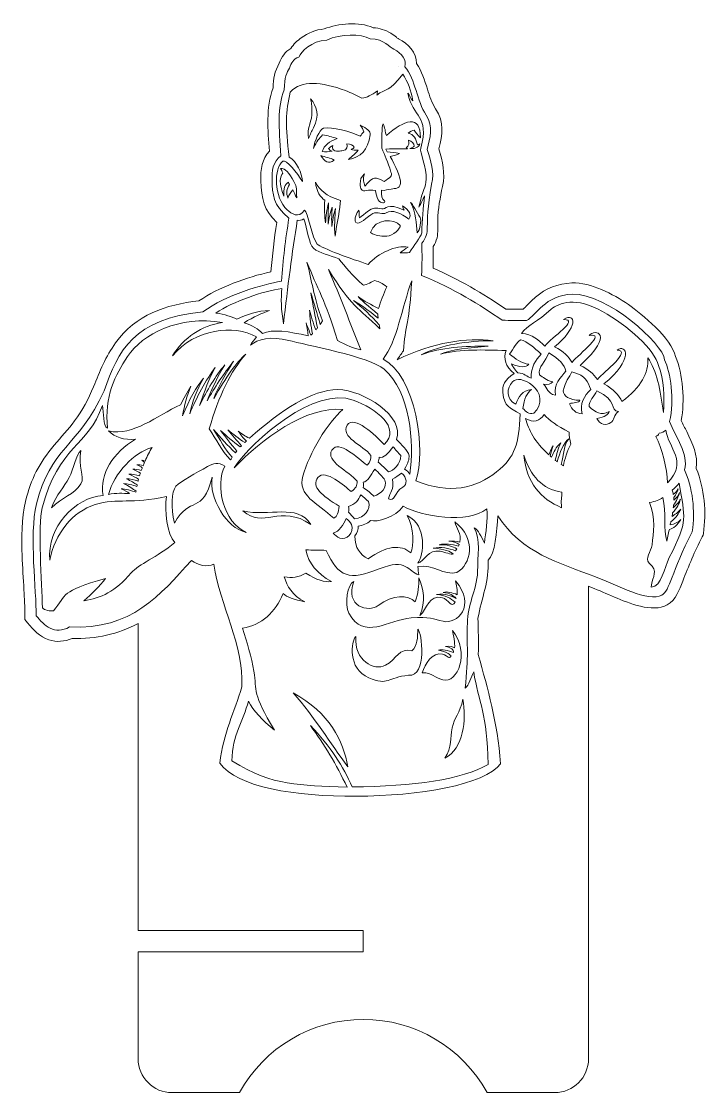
# Model space of a CAD drawing. Header units: millimetres. Extents: x -1650 to -402, y -637 to 45.
# Drawn here: x -846.2 to -724.5, y -151.1 to 39.2 of the extents above; entities that cross this region are included whole.
import ezdxf

# ---------------------------------------------------------------- set-up
doc = ezdxf.new("R2010")
doc.units = ezdxf.units.MM
doc.linetypes.add('K5LT32771', pattern=[0])
doc.linetypes.add('K5LT32772', pattern=[0])
doc.layers.add('layer 1', color=7, linetype='Continuous')

msp = doc.modelspace()

# ---------------------------------------------------------------- linework, layer by layer
at = {"layer": 'layer 1', "color": 3, "linetype": 'K5LT32772', "lineweight": 18, "true_color": 0x00ff00}
msp.add_line((-779.29, 31.15), (-779.29, 31.17), dxfattribs=at)
at = {"layer": 'layer 1', "color": 1, "linetype": 'K5LT32771', "lineweight": 18, "true_color": 0xff0000}
for points, knots in [([(-825.47, -67.74), (-829.06, -69.7), (-832.9, -70.51), (-837.21, -70.39), (-838.52, -70.98), (-839.93, -71.12), (-841.34, -70.63), (-842.91, -70.08), (-844.09, -68.89), (-845.12, -67.63), (-845.12, -67.63), (-845.59, -67.06), (-845.59, -67.06), (-845.58, -66.32), (-845.58, -66.32), (-845.55, -64.83), (-845.66, -63.27), (-845.75, -61.78), (-845.87, -59.75), (-846, -57.73), (-846.07, -55.7), (-846.17, -52.63), (-846.19, -49.03), (-845.47, -46.05), (-844.51, -42.05), (-843.01, -39.2), (-840.38, -36.08), (-839.16, -34.63), (-837.88, -33.26), (-836.75, -31.74), (-835.34, -29.85), (-834.26, -27.86), (-833.38, -25.68), (-832.3, -22.99), (-831.2, -20.26), (-829.49, -17.89), (-825.89, -12.88), (-820.57, -11.07), (-814.68, -10.42), (-811.1, -7.99), (-806.2, -6.2), (-801.87, -5.25), (-801.63, -2.32), (-801.3, 0.61), (-800.83, 3.52), (-803.09, 5.66), (-803.59, 7.73), (-803.68, 10.98), (-803.73, 12.92), (-803.43, 14.81), (-802.16, 16.2), (-802.45, 19.93), (-802.78, 23.9), (-801.51, 27.45), (-801.45, 29.11), (-801.23, 30.36), (-800.39, 31.81), (-799.97, 32.96), (-799.37, 33.84), (-798.35, 34.44), (-797.87, 35.18), (-797.17, 35.85), (-796.51, 36.33), (-795.31, 37.21), (-793.91, 37.77), (-792.43, 37.9), (-789.93, 38.92), (-786.22, 39.24), (-783.73, 38.13), (-782.61, 38.05), (-781.56, 37.75), (-780.58, 37.15), (-780.23, 36.93), (-779.91, 36.69), (-779.59, 36.43), (-779.48, 36.34), (-779.33, 36.21), (-779.21, 36.13), (-777.47, 35.38), (-776.04, 33.67), (-776.01, 31.76), (-775.09, 30.37), (-774.58, 28.78), (-774.07, 27.19), (-773.71, 26.05), (-773.3, 24.72), (-772.63, 23.71), (-771, 21.26), (-771.47, 19.14), (-772.05, 16.59), (-771.38, 14.39), (-770.88, 12.25), (-771.4, 9.92), (-771.83, 7.95), (-772.2, 5.89), (-772.25, 3.87), (-772.28, 2.88), (-772.16, 1.76), (-772.38, 0.8), (-772.52, 0.21), (-772.76, -0.3), (-773.07, -0.78), (-773.02, -2.05), (-773.03, -3.32), (-773.07, -4.59), (-768.49, -6.61), (-764.29, -9.01), (-760.18, -11.87), (-759.15, -11.88), (-758.12, -11.9), (-757.09, -11.91), (-756.9, -11.74), (-756.71, -11.54), (-756.59, -11.42), (-756.03, -10.85), (-755.5, -10.29), (-754.89, -9.78), (-753.01, -8.16), (-750.92, -7.33), (-748.43, -7.24), (-744.99, -7.11), (-741.14, -9.18), (-738.39, -11.09), (-736, -12.75), (-730.69, -17.07), (-730.03, -20.3), (-728.69, -23.44), (-728.34, -28.22), (-728.99, -31.67), (-728.7, -32.35), (-728.35, -33.01), (-728.02, -33.66), (-726.98, -35.73), (-725.98, -37.89), (-726.34, -40.21), (-724.89, -43.7), (-724.5, -48.07), (-725.07, -51.74), (-725.07, -51.74), (-725.12, -52.06), (-725.12, -52.06), (-725.27, -52.35), (-725.27, -52.35), (-726.6, -54.95), (-727.69, -57.51), (-728.74, -60.22), (-729.33, -61.73), (-729.97, -63.62), (-731.48, -64.44), (-734.14, -65.9), (-738.32, -64.13), (-740.88, -63.05), (-742.24, -62.48), (-743.59, -61.86), (-744.96, -61.33), (-745.13, -61.26), (-745.3, -61.2), (-745.47, -61.13)], [0.5032124, 0.5032124, 0.5032124, 0.5032124, 0.5138889, 0.5138889, 0.5138889, 0.5277778, 0.5277778, 0.5277778, 0.5416667, 0.5416667, 0.5416667, 0.5555556, 0.5555556, 0.5694444, 0.5694444, 0.5694444, 0.5833333, 0.5833333, 0.5833333, 0.5972222, 0.5972222, 0.5972222, 0.6111111, 0.6111111, 0.6111111, 0.625, 0.625, 0.625, 0.6388889, 0.6388889, 0.6388889, 0.6527778, 0.6527778, 0.6527778, 0.6666667, 0.6666667, 0.6666667, 0.6805556, 0.6805556, 0.6805556, 0.6944444, 0.6944444, 0.6944444, 0.7083333, 0.7083333, 0.7083333, 0.7222222, 0.7222222, 0.7222222, 0.7361111, 0.7361111, 0.7361111, 0.75, 0.75, 0.75, 0.7638889, 0.7638889, 0.7638889, 0.7777778, 0.7777778, 0.7777778, 0.7916667, 0.7916667, 0.7916667, 0.8055556, 0.8055556, 0.8055556, 0.8194444, 0.8194444, 0.8194444, 0.8333333, 0.8333333, 0.8333333, 0.8472222, 0.8472222, 0.8472222, 0.8611111, 0.8611111, 0.8611111, 0.875, 0.875, 0.875, 0.8888889, 0.8888889, 0.8888889, 0.9027778, 0.9027778, 0.9027778, 0.9166667, 0.9166667, 0.9166667, 0.9305556, 0.9305556, 0.9305556, 0.9444444, 0.9444444, 0.9444444, 0.9583333, 0.9583333, 0.9583333, 0.9722222, 0.9722222, 0.9722222, 1, 1, 1, 1.0138889, 1.0138889, 1.0138889, 1.0277778, 1.0277778, 1.0277778, 1.0416667, 1.0416667, 1.0416667, 1.0555556, 1.0555556, 1.0555556, 1.0694444, 1.0694444, 1.0694444, 1.0833333, 1.0833333, 1.0833333, 1.0972222, 1.0972222, 1.0972222, 1.1111111, 1.1111111, 1.1111111, 1.125, 1.125, 1.125, 1.1388889, 1.1388889, 1.1388889, 1.1527778, 1.1527778, 1.1527778, 1.1666667, 1.1666667, 1.1805556, 1.1805556, 1.1805556, 1.1944444, 1.1944444, 1.1944444, 1.2083333, 1.2083333, 1.2083333, 1.2222222, 1.2222222, 1.2222222, 1.2361111, 1.2361111, 1.2361111, 1.2365238, 1.2365238, 1.2365238, 1.2365238]), ([(-745.47, -61.13), (-745.47, -103.02), (-745.47, -145.11), (-745.47, -145.11), (-745.47, -148.43), (-748.16, -151.11), (-751.47, -151.11), (-751.47, -151.11), (-763.47, -151.11), (-763.47, -151.11), (-767.89, -143.09), (-776.32, -138.11), (-785.47, -138.11), (-794.62, -138.11), (-803.05, -143.09), (-807.47, -151.11), (-807.47, -151.11), (-819.47, -151.11), (-819.47, -151.11), (-821.06, -151.11), (-822.59, -150.48), (-823.71, -149.35), (-824.84, -148.23), (-825.47, -146.7), (-825.47, -145.11), (-825.47, -145.11), (-825.47, -126.11), (-825.47, -126.11), (-785.47, -126.11), (-785.47, -126.11), (-785.47, -122.31), (-785.47, -122.31), (-825.47, -122.31), (-825.47, -122.31), (-825.47, -97.08), (-825.47, -67.74)], [0.8156672, 0.8156672, 0.8156672, 0.8156672, 0.8421053, 0.8421053, 0.8421053, 0.8947368, 0.8947368, 0.8947368, 1, 1, 1, 1.0526316, 1.0526316, 1.0526316, 1.1052632, 1.1052632, 1.1052632, 1.1578947, 1.1578947, 1.1578947, 1.2105263, 1.2105263, 1.2105263, 1.2631579, 1.2631579, 1.2631579, 1.3157895, 1.3157895, 1.3684211, 1.3684211, 1.4210526, 1.4210526, 1.4736842, 1.4736842, 1.4957159, 1.4957159, 1.4957159, 1.4957159])]:
    msp.add_open_spline(points, degree=3, knots=knots, dxfattribs=at)
at = {"layer": 'layer 1', "color": 3, "linetype": 'K5LT32772', "lineweight": 18, "true_color": 0x00ff00}
for points, knots in [([(-778.07, 31.19), (-776.16, 28.86), (-775.99, 25.14), (-774.3, 22.6), (-772.94, 20.56), (-773.67, 18.54), (-774.12, 16.51), (-773.5, 14.53), (-772.77, 12.47), (-773.35, 10.35), (-774.82, 1.82), (-773.32, 2.06), (-775.1, -0.18), (-775, -2.04), (-775.03, -3.96), (-775.12, -5.89), (-769.29, -8.32), (-764.82, -11.04), (-760.82, -13.87), (-759.37, -13.88), (-757.92, -13.9), (-756.46, -13.91), (-754.76, -12.99), (-753.22, -9.42), (-748.35, -9.24), (-742.2, -9.01), (-732.18, -18.07), (-731.96, -20.87), (-730.93, -23.11), (-730.15, -28), (-731.08, -31.85), (-730.02, -34.66), (-727.62, -37.59), (-728.43, -40.43), (-726.99, -43.51), (-726.48, -47.77), (-727.05, -51.44), (-730.78, -58.71), (-731.01, -61.91), (-732.44, -62.69), (-734.81, -63.99), (-740.42, -60.95), (-744.24, -59.46), (-750.73, -56.93), (-757.32, -55.27), (-761.58, -48.63), (-761.77, -51.31), (-762.01, -55.41), (-763.32, -56.52), (-763.03, -60.04), (-764.51, -63.36), (-765.1, -66.78), (-765.09, -68.94), (-764.93, -71), (-765.06, -73.26), (-763.34, -79.58), (-761.67, -85.08), (-761.08, -92.68), (-763.93, -96.45), (-775.56, -98.39), (-786.76, -98.45), (-797.54, -98.52), (-807.9, -96.87), (-810.94, -92.55), (-810.33, -87.15), (-808.34, -83.5), (-807.05, -78.98), (-806.74, -71.43), (-810.93, -64.67), (-811.99, -57.22), (-813.41, -57.78), (-814.73, -57.41), (-816.01, -56.54), (-821.61, -62.78), (-826.61, -68.88), (-837.65, -68.37), (-840.31, -69.86), (-842.14, -68.11), (-843.58, -66.36), (-843.5, -62.05), (-844.85, -52.02), (-843.53, -46.51), (-841.15, -36.65), (-836.05, -36.35), (-831.52, -26.42), (-829, -19.24), (-826.28, -13.57), (-813.96, -12.36), (-809.74, -9.32), (-803.57, -7.56), (-799.99, -6.92), (-799.72, -3.18), (-799.32, 0.55), (-798.67, 4.29), (-801.53, 6.59), (-801.61, 8.6), (-801.68, 11.04), (-801.72, 12.57), (-801.57, 14.36), (-800.09, 15.35), (-800.46, 20.54), (-800.76, 23.86), (-799.52, 27.06), (-799.46, 29.4), (-799.06, 30.15), (-798.57, 30.96), (-798.27, 31.83), (-797.92, 32.53), (-796.9, 32.92), (-796.56, 33.81), (-794.69, 35.81), (-791.95, 35.93), (-789.48, 37.06), (-785.95, 37.11), (-784.24, 36.15), (-781.65, 36.11), (-780.89, 34.61), (-780.03, 34.3), (-778.59, 33.61), (-777.77, 32.32), (-778.07, 31.19)], [0, 0, 0, 0, 0.02439, 0.02439, 0.02439, 0.04878, 0.04878, 0.04878, 0.073171, 0.073171, 0.073171, 0.097561, 0.097561, 0.097561, 0.121951, 0.121951, 0.121951, 0.146341, 0.146341, 0.146341, 0.170732, 0.170732, 0.170732, 0.195122, 0.195122, 0.195122, 0.219512, 0.219512, 0.219512, 0.243902, 0.243902, 0.243902, 0.268293, 0.268293, 0.268293, 0.292683, 0.292683, 0.292683, 0.317073, 0.317073, 0.317073, 0.341463, 0.341463, 0.341463, 0.365854, 0.365854, 0.365854, 0.390244, 0.390244, 0.390244, 0.414634, 0.414634, 0.414634, 0.439024, 0.439024, 0.439024, 0.463415, 0.463415, 0.463415, 0.487805, 0.487805, 0.487805, 0.512195, 0.512195, 0.512195, 0.536585, 0.536585, 0.536585, 0.560976, 0.560976, 0.560976, 0.585366, 0.585366, 0.585366, 0.609756, 0.609756, 0.609756, 0.634146, 0.634146, 0.634146, 0.658537, 0.658537, 0.658537, 0.682927, 0.682927, 0.682927, 0.707317, 0.707317, 0.707317, 0.731707, 0.731707, 0.731707, 0.756098, 0.756098, 0.756098, 0.780488, 0.780488, 0.780488, 0.804878, 0.804878, 0.804878, 0.829268, 0.829268, 0.829268, 0.853659, 0.853659, 0.853659, 0.878049, 0.878049, 0.878049, 0.902439, 0.902439, 0.902439, 0.926829, 0.926829, 0.926829, 0.95122, 0.95122, 0.95122, 1, 1, 1, 1]), ([(-788.61, 26.94), (-787.62, 26.56), (-786.66, 26.1), (-785.74, 25.58), (-785.28, 25.66), (-784.83, 25.81), (-784.41, 26.01), (-783.93, 26.3), (-783.55, 26.45), (-782.96, 26.89), (-782.97, 26.65), (-783.02, 26.4), (-783.05, 26.16), (-781.51, 27.42), (-780.86, 26.57), (-778.44, 29.9), (-777.57, 28.51), (-776.97, 26.99), (-776.69, 25.16), (-777.11, 25.64), (-777.26, 26.07), (-777.54, 26.52), (-776.69, 21.98), (-773.65, 22.73), (-775.27, 16.72), (-775.51, 16.13), (-774.21, 13.12), (-774.3, 11.22), (-774.38, 9.57), (-774.9, 9.63), (-775.59, 6.24), (-775.25, 6.9), (-774.92, 7.57), (-774.58, 8.24), (-774.83, 6.08), (-775.05, 3.91), (-775.1, 1.65), (-775.27, 0.93), (-776.54, -0.66), (-777.25, -1.82), (-777.77, -1.89), (-778.33, -1.93), (-778.94, -1.88), (-778.48, -1.47), (-778.01, -1.16), (-777.53, -0.9), (-779.52, -0.42), (-782.93, -1.96), (-784.59, -3.93), (-787.38, -3.04), (-792.92, -1.07), (-793.66, -0.33), (-794.55, 0.62), (-795.33, 5.55), (-795.94, 5.68), (-796.96, 4.14), (-798.21, 5.08), (-798.99, 5.77), (-801.35, 7.86), (-801.42, 13.25), (-799.78, 14.4), (-799.17, 14.78), (-797.14, 12.3), (-796.29, 10.78), (-796.36, 12.21), (-797.29, 14.45), (-798.62, 15.14), (-799.33, 20.71), (-799.31, 23.2), (-798.44, 26.68), (-796.5, 28.87), (-792.95, 28.52), (-788.61, 26.94)], [0, 0, 0, 0, 0.04, 0.04, 0.04, 0.08, 0.08, 0.08, 0.12, 0.12, 0.12, 0.16, 0.16, 0.16, 0.2, 0.2, 0.2, 0.24, 0.24, 0.24, 0.28, 0.28, 0.28, 0.32, 0.32, 0.32, 0.36, 0.36, 0.36, 0.4, 0.4, 0.4, 0.44, 0.44, 0.44, 0.48, 0.48, 0.48, 0.52, 0.52, 0.52, 0.56, 0.56, 0.56, 0.6, 0.6, 0.6, 0.64, 0.64, 0.64, 0.68, 0.68, 0.68, 0.72, 0.72, 0.72, 0.76, 0.76, 0.76, 0.8, 0.8, 0.8, 0.84, 0.84, 0.84, 0.88, 0.88, 0.88, 0.92, 0.92, 0.92, 1, 1, 1, 1]), ([(-795.2, 18.43), (-794.93, 19.2), (-794.6, 19.71), (-794.3, 20.34), (-793.2, 22.58), (-793.72, 24.16), (-794.83, 25.51), (-794.55, 24.25), (-794.68, 24.05), (-794.61, 23.32), (-794.49, 21.47), (-795.55, 20.54), (-795.2, 18.43)], [0, 0, 0, 0, 0.2, 0.2, 0.2, 0.4, 0.4, 0.4, 0.6, 0.6, 0.6, 1, 1, 1, 1]), ([(-781.77, 10.82), (-783.32, 11.62), (-783.68, 11.79), (-785.2, 9.99), (-785.33, 10.72), (-785.65, 11.01), (-785.24, 12.18), (-785.9, 11.68), (-786.03, 10.97), (-786.02, 10.37), (-786.01, 9.52), (-785.84, 8.94), (-784.87, 9.2), (-784.45, 9.24), (-784.07, 9.35), (-783.28, 9.2), (-783.2, 8.61), (-783.16, 8.08), (-782.82, 7.53), (-782.38, 6.83), (-781.53, 6.9), (-781.68, 7.35), (-782.2, 7.63), (-782.24, 8.31), (-782.23, 9.24), (-781.56, 9.15), (-781.08, 9.39), (-780.5, 9.46), (-779.79, 9.65), (-779.05, 9.38), (-778.89, 10.46), (-778.7, 11.45), (-779.9, 13.65), (-780.68, 15.25), (-780.01, 15.35), (-779.47, 15.53), (-779.07, 15.8), (-779.79, 15.89), (-780.53, 15.95), (-781.24, 16.06), (-781.31, 16.22), (-781.38, 16.38), (-781.46, 16.54), (-779.73, 16.69), (-778.79, 16.5), (-777.62, 16.63), (-777.69, 16.67), (-777.77, 16.71), (-777.85, 16.76), (-777.33, 17.18), (-777.33, 17.6), (-777.43, 18.14), (-776.8, 17.98), (-776.48, 17.57), (-776.43, 17.06), (-776.58, 16.86), (-776.98, 16.79), (-777.23, 16.65), (-775.93, 16.56), (-775.55, 17.05), (-775.45, 17.47), (-775.57, 17.37), (-775.7, 17.31), (-775.87, 17.31), (-776.11, 18.33), (-776.45, 19.25), (-777.5, 19.37), (-777.16, 19.68), (-776.79, 19.83), (-776.42, 19.9), (-776.06, 19.45), (-775.88, 19.06), (-775.34, 18.56), (-775.24, 22.83), (-778.27, 21.73), (-781.38, 18.96), (-781.57, 19.67), (-781.63, 20.37), (-781.95, 21.07), (-782.2, 20.29), (-782.24, 18.53), (-782.19, 16.74), (-781.65, 15.31), (-781.17, 14.47), (-780.56, 12.46), (-780.24, 11.75), (-780.72, 11.51), (-781.77, 10.82)], [0, 0, 0, 0, 0.033333, 0.033333, 0.033333, 0.066667, 0.066667, 0.066667, 0.1, 0.1, 0.1, 0.133333, 0.133333, 0.133333, 0.166667, 0.166667, 0.166667, 0.2, 0.2, 0.2, 0.233333, 0.233333, 0.233333, 0.266667, 0.266667, 0.266667, 0.3, 0.3, 0.3, 0.333333, 0.333333, 0.333333, 0.366667, 0.366667, 0.366667, 0.4, 0.4, 0.4, 0.433333, 0.433333, 0.433333, 0.466667, 0.466667, 0.466667, 0.5, 0.5, 0.5, 0.533333, 0.533333, 0.533333, 0.566667, 0.566667, 0.566667, 0.6, 0.6, 0.6, 0.633333, 0.633333, 0.633333, 0.666667, 0.666667, 0.666667, 0.7, 0.7, 0.7, 0.733333, 0.733333, 0.733333, 0.766667, 0.766667, 0.766667, 0.8, 0.8, 0.8, 0.833333, 0.833333, 0.833333, 0.866667, 0.866667, 0.866667, 0.9, 0.9, 0.9, 0.933333, 0.933333, 0.933333, 1, 1, 1, 1]), ([(-792.72, 19.09), (-791.75, 18.92), (-791.06, 18.75), (-790.14, 18.41), (-791.49, 17.95), (-792.4, 17.21), (-792.77, 16.12), (-792.25, 16.01), (-791.6, 16.08), (-791.03, 16.17), (-791.26, 16.26), (-791.56, 16.48), (-791.63, 16.67), (-791.48, 16.83), (-791.24, 17.01), (-790.9, 17.22), (-791.16, 16.03), (-790.05, 16.17), (-789.48, 16.23), (-788.93, 16.28), (-788.21, 16.31), (-788.38, 17.48), (-787.73, 17.42), (-787.33, 17.21), (-787.07, 16.91), (-787.19, 16.76), (-787.37, 16.61), (-787.63, 16.47), (-787.31, 16.4), (-786.87, 16.37), (-786.36, 16.36), (-786.81, 15.81), (-787.43, 15.27), (-788.12, 14.72), (-785.96, 15.13), (-784.64, 16.32), (-784.24, 19.09), (-784.22, 19.7), (-784.73, 20.23), (-786.02, 20.78), (-785.71, 20.4), (-785.47, 20.02), (-785.36, 19.64), (-785.59, 19.37), (-785.82, 19.11), (-786.05, 18.85), (-787.59, 19.68), (-791.12, 20.57), (-792.52, 20.3), (-793.3, 19.89), (-794.13, 18.09), (-794.32, 16.68), (-793.81, 17.96), (-793.25, 18.45), (-792.72, 19.09)], [0, 0, 0, 0, 0.052632, 0.052632, 0.052632, 0.105263, 0.105263, 0.105263, 0.157895, 0.157895, 0.157895, 0.210526, 0.210526, 0.210526, 0.263158, 0.263158, 0.263158, 0.315789, 0.315789, 0.315789, 0.368421, 0.368421, 0.368421, 0.421053, 0.421053, 0.421053, 0.473684, 0.473684, 0.473684, 0.526316, 0.526316, 0.526316, 0.578947, 0.578947, 0.578947, 0.631579, 0.631579, 0.631579, 0.684211, 0.684211, 0.684211, 0.736842, 0.736842, 0.736842, 0.789474, 0.789474, 0.789474, 0.842105, 0.842105, 0.842105, 0.894737, 0.894737, 0.894737, 1, 1, 1, 1]), ([(-790.67, 14.6), (-791.31, 15.04), (-792.24, 15.09), (-793.04, 15.41), (-792.35, 14.35), (-791.6, 13.81), (-790.67, 14.6)], [0, 0, 0, 0, 0.333333, 0.333333, 0.333333, 1, 1, 1, 1]), ([(-797.82, 10.81), (-798.61, 12.27), (-799.33, 13.24), (-800.16, 13.09), (-800, 12.98), (-799.91, 12.54), (-799.78, 12.26), (-800.25, 11.76), (-800.53, 10.47), (-799.59, 8.2), (-799.65, 9.48), (-799.42, 10.38), (-798.77, 10.66), (-798.7, 10.53), (-798.64, 10.39), (-798.57, 10.26), (-799.06, 9.49), (-799.22, 8.69), (-798.85, 7.85), (-798.63, 8.49), (-798.34, 8.97), (-797.98, 9.31), (-797.67, 8.86), (-797.61, 8.34), (-797.3, 7.89), (-797.31, 9.9), (-797.4, 10.04), (-797.82, 10.81)], [0, 0, 0, 0, 0.1, 0.1, 0.1, 0.2, 0.2, 0.2, 0.3, 0.3, 0.3, 0.4, 0.4, 0.4, 0.5, 0.5, 0.5, 0.6, 0.6, 0.6, 0.7, 0.7, 0.7, 0.8, 0.8, 0.8, 1, 1, 1, 1]), ([(-790.46, 1.1), (-790.26, 3.19), (-789.48, 6.25), (-789.55, 7.42), (-792.13, 8.3), (-793.18, 9.23), (-793.98, 10.69), (-793.81, 8.95), (-793.04, 7.98), (-792.32, 7.47), (-792.4, 6.01), (-792.38, 4.64), (-792.17, 3.43), (-792.1, 4.62), (-791.96, 5.81), (-791.64, 6.99), (-791.71, 5.8), (-791.72, 4.54), (-791.7, 3.24), (-791.54, 4.25), (-791.38, 5.25), (-790.98, 6.26), (-791.1, 5.1), (-791.13, 3.94), (-791.05, 2.79), (-790.96, 3.85), (-790.75, 4.92), (-790.41, 5.98), (-790.5, 4.6), (-790.68, 2.71), (-790.46, 1.1)], [0, 0, 0, 0, 0.090909, 0.090909, 0.090909, 0.181818, 0.181818, 0.181818, 0.272727, 0.272727, 0.272727, 0.363636, 0.363636, 0.363636, 0.454545, 0.454545, 0.454545, 0.545455, 0.545455, 0.545455, 0.636364, 0.636364, 0.636364, 0.727273, 0.727273, 0.727273, 0.818182, 0.818182, 0.818182, 1, 1, 1, 1]), ([(-778.48, 6.46), (-778.48, 6.17), (-778.33, 5.99), (-778.24, 5.71), (-781.38, 7.15), (-781.39, 5.75), (-782.19, 5.92), (-784.09, 6.59), (-785.33, 4.87), (-786.17, 4.32), (-786.27, 4.77), (-786.1, 5.36), (-786.24, 5.73), (-786.62, 5.3), (-787.24, 4.08), (-786.77, 3.5), (-786.21, 2.95), (-784.76, 4.57), (-783.76, 5.1), (-782.99, 5.56), (-782.01, 4.79), (-781.39, 5.23), (-780.42, 5.91), (-778.72, 5.11), (-777.36, 4.13), (-776.85, 4.95), (-777.31, 5.66), (-778.48, 6.46)], [0, 0, 0, 0, 0.1, 0.1, 0.1, 0.2, 0.2, 0.2, 0.3, 0.3, 0.3, 0.4, 0.4, 0.4, 0.5, 0.5, 0.5, 0.6, 0.6, 0.6, 0.7, 0.7, 0.7, 0.8, 0.8, 0.8, 1, 1, 1, 1]), ([(-777.08, 7.08), (-776.11, 5.17), (-776.07, 3.42), (-775.91, 1.66), (-775.38, 2.12), (-775.13, 3.94), (-775.37, 4.42), (-775.94, 5.3), (-776.73, 6.85), (-777.08, 7.08)], [0, 0, 0, 0, 0.25, 0.25, 0.25, 0.5, 0.5, 0.5, 1, 1, 1, 1]), ([(-797.19, 3.91), (-796.84, 3.84), (-796.46, 3.88), (-796.03, 4.15), (-795.46, 2.41), (-795.1, -0.36), (-794.31, -1.08), (-793.31, -1.98), (-791.33, -2.33), (-789.84, -2.95), (-788.71, -4.37), (-787.37, -5.86), (-785.6, -7.52), (-785.22, -7.86), (-784.21, -7.11), (-783.45, -6.77), (-782.57, -7.12), (-782.13, -7.22), (-781.29, -7.92), (-781.87, -9.2), (-782.35, -10.49), (-782.78, -11.79), (-783.98, -11.07), (-785.41, -10.54), (-786.39, -9.64), (-786.1, -10.11), (-784.48, -11.45), (-782.89, -12.77), (-782.88, -13.01), (-782.86, -13.26), (-782.84, -13.5), (-784.03, -12.45), (-785.54, -11.41), (-787.19, -10.36), (-785.61, -11.61), (-784.09, -13.05), (-782.64, -14.69), (-782.6, -14.92), (-782.57, -15.15), (-782.54, -15.38), (-786.42, -11.55), (-787.55, -11.49), (-791.67, -4.85), (-789.53, -9.68), (-787.84, -14.37), (-785.93, -19.12), (-787.15, -18.89), (-788.56, -18.26), (-790.08, -17.43), (-792.17, -10.41), (-793.68, -8.16), (-795.48, -3.52), (-794.57, -7.01), (-794.39, -9.29), (-792.73, -13.99), (-792.86, -14.19), (-792.99, -14.39), (-793.12, -14.59), (-793.68, -12.73), (-794.24, -10.87), (-794.79, -9.01), (-794.4, -11.07), (-794.01, -13.14), (-793.62, -15.2), (-793.71, -15.33), (-793.81, -15.46), (-793.91, -15.59), (-794.39, -14.35), (-794.73, -13.18), (-795.01, -12.04), (-794.95, -13.45), (-794.78, -14.87), (-794.52, -16.28), (-794.61, -16.35), (-794.7, -16.42), (-794.79, -16.49), (-795.07, -15.77), (-795.36, -15.05), (-795.64, -14.34), (-795.52, -15.13), (-795.23, -16.29), (-795.27, -16.62), (-798.58, -15.88), (-801.64, -15.38), (-803.37, -16.21), (-804.15, -15.43), (-805.13, -14.74), (-806.65, -14.3), (-804.95, -13.25), (-803.46, -12.57), (-802.11, -12.15), (-804.26, -12.13), (-806.13, -12.82), (-807.94, -13.68), (-808.81, -13.22), (-810.04, -12.85), (-811.65, -12.58), (-808.56, -10.5), (-803.27, -8.68), (-799.93, -8.21), (-800.12, -9.98), (-800.09, -12.01), (-799.64, -14.47), (-798.92, -7.98), (-798.11, -1.79), (-797.19, 3.91)], [0, 0, 0, 0, 0.027778, 0.027778, 0.027778, 0.055556, 0.055556, 0.055556, 0.083333, 0.083333, 0.083333, 0.111111, 0.111111, 0.111111, 0.138889, 0.138889, 0.138889, 0.166667, 0.166667, 0.166667, 0.194444, 0.194444, 0.194444, 0.222222, 0.222222, 0.222222, 0.25, 0.25, 0.25, 0.277778, 0.277778, 0.277778, 0.305556, 0.305556, 0.305556, 0.333333, 0.333333, 0.333333, 0.361111, 0.361111, 0.361111, 0.388889, 0.388889, 0.388889, 0.416667, 0.416667, 0.416667, 0.444444, 0.444444, 0.444444, 0.472222, 0.472222, 0.472222, 0.5, 0.5, 0.5, 0.527778, 0.527778, 0.527778, 0.555556, 0.555556, 0.555556, 0.583333, 0.583333, 0.583333, 0.611111, 0.611111, 0.611111, 0.638889, 0.638889, 0.638889, 0.666667, 0.666667, 0.666667, 0.694444, 0.694444, 0.694444, 0.722222, 0.722222, 0.722222, 0.75, 0.75, 0.75, 0.777778, 0.777778, 0.777778, 0.805556, 0.805556, 0.805556, 0.833333, 0.833333, 0.833333, 0.861111, 0.861111, 0.861111, 0.888889, 0.888889, 0.888889, 0.916667, 0.916667, 0.916667, 0.944444, 0.944444, 0.944444, 1, 1, 1, 1]), ([(-784.19, 1.71), (-783.15, 1.11), (-782.69, 1.08), (-781.32, 1.1), (-780.14, 1.11), (-778.85, 2.48), (-778.9, 3), (-779.96, 4.16), (-783.37, 4.35), (-784.19, 1.71)], [0, 0, 0, 0, 0.25, 0.25, 0.25, 0.5, 0.5, 0.5, 1, 1, 1, 1]), ([(-760.11, -19.24), (-764.1, -19.13), (-768.11, -18.94), (-771.77, -19.9), (-769.81, -19.03), (-766.56, -18.74), (-763.29, -18.46), (-767.52, -18.42), (-771.65, -18.67), (-775.17, -20), (-771.51, -18.22), (-767.17, -17.52), (-762.4, -17.5), (-767.03, -16.91), (-773.07, -17.76), (-779.45, -20.88), (-779.09, -20.35), (-778.72, -19.82), (-778.35, -19.29), (-778.09, -15.1), (-777.17, -13.84), (-776.88, -6.84), (-778.58, -11.49), (-779.49, -17.65), (-781.97, -20.77), (-776.13, -23.64), (-774.28, -37.18), (-776.12, -42.42), (-770.15, -44.86), (-765.38, -43.71), (-761.81, -40.81), (-758.39, -38.04), (-757.88, -35.9), (-757.63, -30.52), (-759.49, -29.35), (-760.41, -29.31), (-760.69, -26.71), (-760.81, -25.55), (-760.42, -24.38), (-758.67, -23.35), (-760.24, -22.05), (-760.63, -20.67), (-760.11, -19.24)], [0, 0, 0, 0, 0.066667, 0.066667, 0.066667, 0.133333, 0.133333, 0.133333, 0.2, 0.2, 0.2, 0.266667, 0.266667, 0.266667, 0.333333, 0.333333, 0.333333, 0.4, 0.4, 0.4, 0.466667, 0.466667, 0.466667, 0.533333, 0.533333, 0.533333, 0.6, 0.6, 0.6, 0.666667, 0.666667, 0.666667, 0.733333, 0.733333, 0.733333, 0.8, 0.8, 0.8, 0.866667, 0.866667, 0.866667, 1, 1, 1, 1]), ([(-732.18, -30.25), (-731.99, -27.42), (-732.01, -24.48), (-733.06, -21.92), (-733.59, -19.21), (-738.62, -14.64), (-743.01, -12.32), (-747.67, -9.58), (-750.66, -10.8), (-752.13, -11.88), (-754.46, -14.15), (-756.36, -14.7), (-757.37, -16.19), (-755.45, -16.24), (-754.32, -17.45), (-753.2, -18.44), (-752.11, -16.88), (-746.9, -13.69), (-749.92, -13.74), (-747.57, -12.27), (-747.32, -15.26), (-751.54, -18.59), (-749.86, -19.35), (-749.04, -20.32), (-748.4, -21.34), (-747.1, -19.8), (-742.11, -15.96), (-745.36, -16.58), (-744.39, -15.31), (-740.6, -16.1), (-746.93, -21.88), (-745.47, -22.56), (-744.57, -23.43), (-743.89, -24.37), (-742.62, -22.99), (-737.82, -19.29), (-740.37, -19.18), (-738.77, -17.93), (-737.32, -20.84), (-742.77, -25.16), (-740.89, -26.12), (-740.1, -27.2), (-739.53, -28.29), (-736.19, -25.78), (-734.74, -23.2), (-734.93, -20.55), (-733.41, -22.73), (-732.66, -26.25), (-732.18, -30.25)], [0, 0, 0, 0, 0.058824, 0.058824, 0.058824, 0.117647, 0.117647, 0.117647, 0.176471, 0.176471, 0.176471, 0.235294, 0.235294, 0.235294, 0.294118, 0.294118, 0.294118, 0.352941, 0.352941, 0.352941, 0.411765, 0.411765, 0.411765, 0.470588, 0.470588, 0.470588, 0.529412, 0.529412, 0.529412, 0.588235, 0.588235, 0.588235, 0.647059, 0.647059, 0.647059, 0.705882, 0.705882, 0.705882, 0.764706, 0.764706, 0.764706, 0.823529, 0.823529, 0.823529, 0.882353, 0.882353, 0.882353, 1, 1, 1, 1]), ([(-805.53, -18.3), (-805.26, -17.79), (-804.84, -17.34), (-804.44, -16.82), (-808.49, -14.54), (-815.33, -15.34), (-819.39, -20.2), (-817.24, -16.89), (-814.31, -14.84), (-810.47, -14.27), (-818.19, -12.95), (-824.65, -16.25), (-827.36, -20.33), (-829.52, -23.6), (-831.54, -27.38), (-830.88, -33.05), (-831.81, -32.51), (-831.5, -30.35), (-831.81, -29), (-834.29, -36.25), (-839.63, -36.15), (-842.49, -47.19), (-843.32, -50.42), (-842.58, -60.62), (-842.46, -64.95), (-842.15, -65.41), (-841.01, -65.57), (-840.48, -65.49), (-838.05, -62.58), (-839.4, -62.03), (-831.29, -59.78), (-832.29, -61.13), (-833.63, -62.44), (-835.09, -63.72), (-832.06, -63.22), (-829.54, -62.13), (-826.69, -58.76), (-825.39, -57.21), (-822.11, -55.99), (-818.93, -53.37), (-820.41, -51.86), (-820.78, -47.68), (-820.42, -45.19), (-826.61, -46.61), (-829.05, -45.39), (-833.1, -46.62), (-837.11, -47.83), (-840.26, -51.88), (-841.16, -56.5), (-841.67, -50.64), (-836.7, -45.33), (-831.67, -44.98), (-832.38, -41.17), (-829.9, -37.31), (-825.91, -35.01), (-828, -35.19), (-829.54, -34.63), (-830.71, -33.54), (-826.31, -34.49), (-822.15, -30.83), (-817.95, -28.88), (-817.36, -27.76), (-816.75, -26.65), (-816.13, -25.55), (-816.8, -27.31), (-817.24, -29.06), (-817.6, -30.82), (-816.35, -27.88), (-815.1, -25.75), (-813.86, -24.15), (-814.97, -26.14), (-815.84, -28.22), (-816.31, -30.5), (-815.15, -27.66), (-813.37, -24.31), (-811.77, -22.27), (-812.85, -24.12), (-813.72, -26.5), (-814.54, -29.01), (-813.22, -26.23), (-811.73, -23.84), (-810.08, -21.78), (-811.34, -23.89), (-812.39, -26.02), (-813.19, -28.2), (-811.93, -25.8), (-810.3, -23.45), (-808.51, -21.12), (-809.89, -23.31), (-811.19, -25.52), (-812.04, -27.78), (-809.86, -23.97), (-807.95, -21.28), (-806.36, -19.89), (-808.98, -22.85), (-811.13, -27.32), (-812.84, -33.16), (-811.57, -34.99), (-810.69, -37.01), (-809.05, -38.65), (-808.94, -38.51), (-808.84, -38.36), (-808.74, -38.21), (-810.02, -36.93), (-810.95, -34.93), (-812.06, -33.29), (-810.83, -34.74), (-809.58, -36.17), (-808.16, -37.4), (-808.08, -37.3), (-808, -37.21), (-807.93, -37.11), (-808.94, -35.89), (-809.9, -34.67), (-810.81, -33.45), (-809.74, -34.43), (-808.62, -35.43), (-807.32, -36.38), (-807.25, -36.32), (-807.18, -36.25), (-807.12, -36.19), (-807.92, -35.24), (-808.75, -34.27), (-809.56, -33.31), (-808.59, -34.1), (-807.63, -34.88), (-806.54, -35.6), (-806.44, -35.52), (-806.34, -35.43), (-806.24, -35.35), (-806.84, -34.75), (-807.32, -34.15), (-807.69, -33.55), (-807.14, -34.02), (-806.48, -34.45), (-805.67, -34.82), (-799.95, -29.69), (-794.59, -26.27), (-790, -26.18), (-785.45, -26.26), (-778, -30.93), (-779.57, -35.08), (-778.72, -36.03), (-777.54, -36.91), (-777.34, -37.94), (-777.34, -38.51), (-777.44, -39.2), (-778.16, -40.31), (-777.68, -40.6), (-777.43, -40.89), (-777.21, -41.19), (-776.36, -35.64), (-777.17, -26.44), (-781.76, -22.57), (-784.51, -20.26), (-795.8, -18.28), (-798.72, -17.43), (-801.98, -16.64), (-804.18, -17.22), (-805.53, -18.3)], [0, 0, 0, 0, 0.018519, 0.018519, 0.018519, 0.037037, 0.037037, 0.037037, 0.055556, 0.055556, 0.055556, 0.074074, 0.074074, 0.074074, 0.092593, 0.092593, 0.092593, 0.111111, 0.111111, 0.111111, 0.12963, 0.12963, 0.12963, 0.148148, 0.148148, 0.148148, 0.166667, 0.166667, 0.166667, 0.185185, 0.185185, 0.185185, 0.203704, 0.203704, 0.203704, 0.222222, 0.222222, 0.222222, 0.240741, 0.240741, 0.240741, 0.259259, 0.259259, 0.259259, 0.277778, 0.277778, 0.277778, 0.296296, 0.296296, 0.296296, 0.314815, 0.314815, 0.314815, 0.333333, 0.333333, 0.333333, 0.351852, 0.351852, 0.351852, 0.37037, 0.37037, 0.37037, 0.388889, 0.388889, 0.388889, 0.407407, 0.407407, 0.407407, 0.425926, 0.425926, 0.425926, 0.444444, 0.444444, 0.444444, 0.462963, 0.462963, 0.462963, 0.481481, 0.481481, 0.481481, 0.5, 0.5, 0.5, 0.518519, 0.518519, 0.518519, 0.537037, 0.537037, 0.537037, 0.555556, 0.555556, 0.555556, 0.574074, 0.574074, 0.574074, 0.592593, 0.592593, 0.592593, 0.611111, 0.611111, 0.611111, 0.62963, 0.62963, 0.62963, 0.648148, 0.648148, 0.648148, 0.666667, 0.666667, 0.666667, 0.685185, 0.685185, 0.685185, 0.703704, 0.703704, 0.703704, 0.722222, 0.722222, 0.722222, 0.740741, 0.740741, 0.740741, 0.759259, 0.759259, 0.759259, 0.777778, 0.777778, 0.777778, 0.796296, 0.796296, 0.796296, 0.814815, 0.814815, 0.814815, 0.833333, 0.833333, 0.833333, 0.851852, 0.851852, 0.851852, 0.87037, 0.87037, 0.87037, 0.888889, 0.888889, 0.888889, 0.907407, 0.907407, 0.907407, 0.925926, 0.925926, 0.925926, 0.944444, 0.944444, 0.944444, 0.962963, 0.962963, 0.962963, 1, 1, 1, 1]), ([(-759.14, -21.63), (-758.98, -22.02), (-758.66, -22.48), (-758.04, -23.2), (-756.8, -23.28), (-756.48, -23.85), (-755.66, -24.18), (-755.72, -22.05), (-754.86, -21.03), (-753.9, -19.87), (-755.1, -18.71), (-756.31, -17.68), (-757.52, -17.32), (-758.17, -17.82), (-758.83, -18.76), (-759.48, -19.91), (-758.46, -20.71), (-757.41, -21.47), (-756.05, -21.68), (-756.6, -22.31), (-757.67, -22.24), (-759.14, -21.63)], [0, 0, 0, 0, 0.125, 0.125, 0.125, 0.25, 0.25, 0.25, 0.375, 0.375, 0.375, 0.5, 0.5, 0.5, 0.625, 0.625, 0.625, 0.75, 0.75, 0.75, 1, 1, 1, 1]), ([(-749.47, -22.92), (-749.81, -21.81), (-750.56, -20.72), (-752.54, -19.68), (-753.09, -21.15), (-754.41, -22.13), (-754.2, -23.58), (-753.41, -23.99), (-753.16, -24.48), (-751.82, -24.83), (-752.17, -25.21), (-752.71, -25.33), (-753.44, -25.2), (-752.75, -25.86), (-752.81, -26.86), (-751.36, -27.18), (-751.6, -25.16), (-750.5, -24.07), (-749.47, -22.92)], [0, 0, 0, 0, 0.142857, 0.142857, 0.142857, 0.285714, 0.285714, 0.285714, 0.428571, 0.428571, 0.428571, 0.571429, 0.571429, 0.571429, 0.714286, 0.714286, 0.714286, 1, 1, 1, 1]), ([(-755.43, -25.47), (-756.9, -24.28), (-758.2, -24.07), (-758.97, -24.83), (-760, -25.86), (-760.19, -27.95), (-758.39, -28.79), (-757.94, -27.4), (-757.16, -26.37), (-755.62, -26.16), (-756.38, -26.78), (-756.92, -27.82), (-757.12, -29.55), (-756.56, -30.04), (-756.12, -30.73), (-755.18, -30.35), (-753.44, -28.93), (-753.95, -26.47), (-755.43, -25.47)], [0, 0, 0, 0, 0.142857, 0.142857, 0.142857, 0.285714, 0.285714, 0.285714, 0.428571, 0.428571, 0.428571, 0.571429, 0.571429, 0.571429, 0.714286, 0.714286, 0.714286, 1, 1, 1, 1]), ([(-745.05, -26.14), (-745.73, -24.75), (-745.74, -23.78), (-748.41, -23), (-748.93, -24.14), (-749.57, -24.64), (-749.97, -26.41), (-749.96, -27.26), (-748.86, -28.13), (-746.99, -28.07), (-747.17, -28.6), (-748.24, -28.48), (-748.87, -28.69), (-748.41, -29.72), (-747.73, -30.44), (-746.62, -30.5), (-747.06, -28.7), (-746.25, -27.35), (-745.05, -26.14)], [0, 0, 0, 0, 0.142857, 0.142857, 0.142857, 0.285714, 0.285714, 0.285714, 0.428571, 0.428571, 0.428571, 0.571429, 0.571429, 0.571429, 0.714286, 0.714286, 0.714286, 1, 1, 1, 1]), ([(-808.43, -40.07), (-805.08, -35.13), (-793.95, -25.48), (-787.3, -28.08), (-783.14, -29.53), (-778.74, -32.95), (-781.74, -35.97), (-783.32, -34.33), (-787.13, -30.59), (-788.33, -32.52), (-789.63, -34.6), (-785.52, -36.08), (-784.11, -37.87), (-784.07, -38.51), (-784.25, -39.11), (-784.79, -39.62), (-786.4, -38.45), (-789.85, -34.99), (-791.04, -36.93), (-792.28, -38.95), (-788.04, -40.63), (-786.55, -42.48), (-786.55, -43.14), (-786.77, -43.77), (-787.63, -44.3), (-788.75, -43.43), (-792.21, -40.18), (-793.53, -41.81), (-794.86, -43.45), (-792.74, -45.05), (-789.76, -46.92), (-789.84, -47.95), (-790.1, -48.74), (-790.72, -49.02), (-793.73, -46.34), (-797.14, -44.98), (-796.23, -41.57), (-795.03, -37.42), (-791.86, -32.1), (-789.09, -29.72), (-795.72, -29.05), (-803.48, -35.06), (-808.43, -40.07)], [0, 0, 0, 0, 0.066667, 0.066667, 0.066667, 0.133333, 0.133333, 0.133333, 0.2, 0.2, 0.2, 0.266667, 0.266667, 0.266667, 0.333333, 0.333333, 0.333333, 0.4, 0.4, 0.4, 0.466667, 0.466667, 0.466667, 0.533333, 0.533333, 0.533333, 0.6, 0.6, 0.6, 0.666667, 0.666667, 0.666667, 0.733333, 0.733333, 0.733333, 0.8, 0.8, 0.8, 0.866667, 0.866667, 0.866667, 1, 1, 1, 1]), ([(-743.98, -26.42), (-744.45, -27.35), (-745.41, -28.21), (-745.38, -29.21), (-744.29, -30.16), (-743.18, -30.9), (-741.83, -30.07), (-741.84, -30.62), (-742.54, -31.05), (-743.98, -31.34), (-743.48, -32.41), (-742.32, -32.62), (-741.49, -32.06), (-740.94, -31.68), (-740.93, -30.63), (-740.16, -30.1), (-741.7, -29.86), (-740.27, -28.09), (-743.98, -26.42)], [0, 0, 0, 0, 0.142857, 0.142857, 0.142857, 0.285714, 0.285714, 0.285714, 0.428571, 0.428571, 0.428571, 0.571429, 0.571429, 0.571429, 0.714286, 0.714286, 0.714286, 1, 1, 1, 1]), ([(-756.65, -31.33), (-755.2, -32.14), (-754.13, -31.81), (-753.37, -30.62), (-752.44, -31.66), (-751.04, -32.69), (-748.91, -33.72), (-748.89, -34.4), (-748.79, -35.13), (-748.64, -35.87), (-749.29, -37.17), (-749.68, -38.47), (-749.94, -39.76), (-750.06, -39.66), (-750.18, -39.57), (-750.3, -39.47), (-749.86, -37.72), (-749.84, -35.94), (-748.95, -34.91), (-750, -35.72), (-750.52, -37.37), (-751.04, -39.01), (-751.16, -38.91), (-751.28, -38.81), (-751.41, -38.71), (-751.06, -37.7), (-750.92, -36.62), (-750.37, -35.67), (-751.33, -36.38), (-751.6, -37.33), (-752.02, -38.18), (-752.11, -38.11), (-752.19, -38.04), (-752.28, -37.97), (-752.11, -37.38), (-751.94, -36.78), (-751.77, -36.18), (-752.09, -36.56), (-752.28, -37.24), (-752.53, -37.76), (-755.13, -35.38), (-756.08, -33.32), (-756.65, -31.33)], [0, 0, 0, 0, 0.066667, 0.066667, 0.066667, 0.133333, 0.133333, 0.133333, 0.2, 0.2, 0.2, 0.266667, 0.266667, 0.266667, 0.333333, 0.333333, 0.333333, 0.4, 0.4, 0.4, 0.466667, 0.466667, 0.466667, 0.533333, 0.533333, 0.533333, 0.6, 0.6, 0.6, 0.666667, 0.666667, 0.666667, 0.733333, 0.733333, 0.733333, 0.8, 0.8, 0.8, 0.866667, 0.866667, 0.866667, 1, 1, 1, 1]), ([(-800.7, -33.23), (-800.72, -33.25), (-800.73, -33.26), (-800.73, -33.26), (-800.72, -33.25), (-800.7, -33.23)], [0, 0, 0, 0, 0.333333, 0.333333, 1, 1, 1, 1]), ([(-731.74, -33.37), (-732.03, -33.7), (-732.41, -33.91), (-732.94, -33.91), (-733.03, -34.29), (-733.25, -34.41), (-733.52, -34.5), (-732.44, -36.55), (-731.5, -40.21), (-731.44, -42.78), (-727.69, -38.96), (-731.32, -36.58), (-731.74, -33.37)], [0, 0, 0, 0, 0.2, 0.2, 0.2, 0.4, 0.4, 0.4, 0.6, 0.6, 0.6, 1, 1, 1, 1]), ([(-835.64, -42.91), (-834.84, -41.52), (-836.23, -39.89), (-835.64, -36.98), (-836.55, -37.92), (-836.89, -40.21), (-837.72, -41.83), (-838.63, -43.6), (-839.93, -44.69), (-840.86, -47.17), (-839.05, -45.34), (-836.76, -44.86), (-835.64, -42.91)], [0, 0, 0, 0, 0.2, 0.2, 0.2, 0.4, 0.4, 0.4, 0.6, 0.6, 0.6, 1, 1, 1, 1]), ([(-823, -36.48), (-826.15, -37.33), (-829.75, -40.99), (-830.73, -44.81), (-829.37, -44.5), (-828.19, -44.64), (-826.97, -44.64), (-827.39, -44.37), (-827.9, -44.09), (-828.48, -43.82), (-827.75, -43.8), (-826.62, -44.13), (-825.86, -44.43), (-825.85, -44.36), (-825.84, -44.29), (-825.83, -44.23), (-826.34, -43.82), (-827.1, -43.35), (-828.07, -42.9), (-827.41, -42.89), (-826.44, -43.14), (-825.69, -43.41), (-825.67, -43.31), (-825.65, -43.22), (-825.63, -43.12), (-826.12, -42.78), (-826.76, -42.4), (-827.53, -42.05), (-826.96, -42.03), (-826.16, -42.22), (-825.47, -42.45), (-825.45, -42.34), (-825.42, -42.23), (-825.39, -42.12), (-825.85, -41.82), (-826.42, -41.5), (-827.09, -41.19), (-826.57, -41.17), (-825.86, -41.33), (-825.22, -41.53), (-825.17, -41.36), (-825.12, -41.2), (-825.06, -41.03), (-825.45, -40.8), (-825.9, -40.56), (-826.41, -40.32), (-825.99, -40.31), (-825.44, -40.41), (-824.9, -40.56), (-824.84, -40.39), (-824.78, -40.23), (-824.72, -40.06), (-825.01, -39.89), (-825.32, -39.71), (-825.67, -39.53), (-825.36, -39.53), (-824.97, -39.6), (-824.58, -39.71), (-824.5, -39.51), (-824.42, -39.31), (-824.34, -39.12), (-824.49, -38.99), (-824.65, -38.86), (-824.82, -38.73), (-824.62, -38.78), (-824.43, -38.84), (-824.24, -38.9), (-823.84, -37.98), (-823.4, -37.15), (-823, -36.48)], [0, 0, 0, 0, 0.041667, 0.041667, 0.041667, 0.083333, 0.083333, 0.083333, 0.125, 0.125, 0.125, 0.166667, 0.166667, 0.166667, 0.208333, 0.208333, 0.208333, 0.25, 0.25, 0.25, 0.291667, 0.291667, 0.291667, 0.333333, 0.333333, 0.333333, 0.375, 0.375, 0.375, 0.416667, 0.416667, 0.416667, 0.458333, 0.458333, 0.458333, 0.5, 0.5, 0.5, 0.541667, 0.541667, 0.541667, 0.583333, 0.583333, 0.583333, 0.625, 0.625, 0.625, 0.666667, 0.666667, 0.666667, 0.708333, 0.708333, 0.708333, 0.75, 0.75, 0.75, 0.791667, 0.791667, 0.791667, 0.833333, 0.833333, 0.833333, 0.875, 0.875, 0.875, 0.916667, 0.916667, 0.916667, 1, 1, 1, 1]), ([(-782.66, -38.19), (-781.91, -38.44), (-781.07, -37.55), (-780.19, -36.33), (-779.73, -36.86), (-779.26, -37.39), (-778.8, -37.92), (-778.85, -39.39), (-780.09, -40.66), (-781, -40.81), (-781.57, -40.21), (-782.15, -39.66), (-782.82, -39.06), (-782.73, -38.77), (-782.68, -38.48), (-782.66, -38.19)], [0, 0, 0, 0, 0.166667, 0.166667, 0.166667, 0.333333, 0.333333, 0.333333, 0.5, 0.5, 0.5, 0.666667, 0.666667, 0.666667, 1, 1, 1, 1]), ([(-750.19, -44.4), (-753.72, -43.93), (-755.77, -41.48), (-756.95, -37.86), (-756.46, -42.75), (-753.99, -45.62), (-750.24, -47.17), (-750.42, -45.9), (-750.2, -45.33), (-750.19, -44.4)], [0, 0, 0, 0, 0.25, 0.25, 0.25, 0.5, 0.5, 0.5, 1, 1, 1, 1]), ([(-819.02, -49.91), (-819.62, -47.11), (-819.6, -44.37), (-818.75, -43.36), (-817.89, -42.48), (-815.08, -40.98), (-813.17, -39.87), (-812.05, -39.22), (-811.33, -39.06), (-810.04, -39.77), (-811.91, -43.13), (-810.27, -49.87), (-806.26, -51.57), (-809.86, -50.8), (-812.9, -45.34), (-812.33, -41.76), (-813.98, -48.49), (-816.33, -44.94), (-819.02, -49.91)], [0, 0, 0, 0, 0.142857, 0.142857, 0.142857, 0.285714, 0.285714, 0.285714, 0.428571, 0.428571, 0.428571, 0.571429, 0.571429, 0.571429, 0.714286, 0.714286, 0.714286, 1, 1, 1, 1]), ([(-783.45, -40.34), (-782.7, -40.99), (-782.04, -41.64), (-781.62, -42.26), (-781.26, -43.61), (-782.16, -44.7), (-783.62, -45.1), (-784.1, -44.63), (-784.66, -44.14), (-785.47, -43.6), (-785.41, -43.28), (-785.43, -42.96), (-785.5, -42.64), (-784.72, -42.58), (-784.09, -41.4), (-783.45, -40.34)], [0, 0, 0, 0, 0.166667, 0.166667, 0.166667, 0.333333, 0.333333, 0.333333, 0.5, 0.5, 0.5, 0.666667, 0.666667, 0.666667, 1, 1, 1, 1]), ([(-780.27, -42.08), (-779.76, -41.86), (-779.24, -41.5), (-778.7, -41.02), (-777.67, -41.78), (-777.62, -43.07), (-778.44, -43.51), (-780.06, -44.39), (-779.81, -46.29), (-781, -45.57), (-780.76, -44.4), (-779.99, -44.11), (-780.27, -42.08)], [0, 0, 0, 0, 0.2, 0.2, 0.2, 0.4, 0.4, 0.4, 0.6, 0.6, 0.6, 1, 1, 1, 1]), ([(-734.62, -46.24), (-733.61, -46.05), (-732.84, -45.76), (-732.28, -45.37), (-731.54, -48.06), (-732.25, -51.06), (-731.53, -53.13), (-731.39, -52.43), (-731.23, -51.28), (-731.09, -51.02), (-730.35, -50.93), (-729.7, -50.16), (-729.06, -49.28), (-729.57, -49.73), (-730.13, -50.13), (-730.97, -50.21), (-730.93, -50.04), (-730.88, -49.86), (-730.84, -49.68), (-729.84, -48.91), (-729.52, -48.22), (-729.1, -47.42), (-729.59, -48.04), (-730.13, -48.4), (-730.63, -48.72), (-730.59, -48.51), (-730.56, -48.3), (-730.53, -48.1), (-729.73, -47.23), (-729.37, -46.43), (-729.13, -45.66), (-729.45, -46.18), (-729.8, -46.69), (-730.42, -47.17), (-730.41, -47.03), (-730.4, -46.89), (-730.39, -46.75), (-729.86, -45.99), (-729.52, -45.23), (-729.29, -44.47), (-729.55, -44.93), (-729.76, -45.4), (-730.3, -45.82), (-730.3, -45.67), (-730.33, -45.51), (-730.33, -45.36), (-729.9, -44.83), (-729.67, -44.33), (-729.57, -43.84), (-729.75, -44.18), (-730.04, -44.5), (-730.42, -44.81), (-730.47, -44.53), (-730.52, -44.27), (-730.6, -44.05), (-730.1, -43.63), (-729.71, -43.22), (-729.35, -42.81), (-728.39, -49.2), (-727.67, -49.3), (-731.12, -56.02), (-732.08, -57.89), (-732.4, -61.17), (-734.34, -61.28), (-734.08, -59.04), (-732.98, -58.64), (-734.72, -57.04), (-735.48, -56.16), (-734.37, -55.04), (-734.19, -53.75), (-733.92, -51.67), (-733.52, -49.06), (-734.62, -46.24)], [0, 0, 0, 0, 0.04, 0.04, 0.04, 0.08, 0.08, 0.08, 0.12, 0.12, 0.12, 0.16, 0.16, 0.16, 0.2, 0.2, 0.2, 0.24, 0.24, 0.24, 0.28, 0.28, 0.28, 0.32, 0.32, 0.32, 0.36, 0.36, 0.36, 0.4, 0.4, 0.4, 0.44, 0.44, 0.44, 0.48, 0.48, 0.48, 0.52, 0.52, 0.52, 0.56, 0.56, 0.56, 0.6, 0.6, 0.6, 0.64, 0.64, 0.64, 0.68, 0.68, 0.68, 0.72, 0.72, 0.72, 0.76, 0.76, 0.76, 0.8, 0.8, 0.8, 0.84, 0.84, 0.84, 0.88, 0.88, 0.88, 0.92, 0.92, 0.92, 1, 1, 1, 1]), ([(-788.08, -46.98), (-786.92, -46.57), (-786.3, -45.8), (-785.9, -44.87), (-785.42, -45.27), (-784.97, -45.67), (-784.56, -46.07), (-784.04, -47.57), (-785.26, -48.89), (-787.01, -49.17), (-787.37, -48.77), (-787.72, -48.37), (-788.08, -47.97), (-788.02, -47.64), (-788, -47.31), (-788.08, -46.98)], [0, 0, 0, 0, 0.166667, 0.166667, 0.166667, 0.333333, 0.333333, 0.333333, 0.5, 0.5, 0.5, 0.666667, 0.666667, 0.666667, 1, 1, 1, 1]), ([(-784.17, -49.47), (-783.15, -49.8), (-779.63, -48.89), (-778.41, -46.92), (-775.16, -48.71), (-766.88, -50.16), (-763.55, -47.35), (-763.35, -49.54), (-763.7, -51.42), (-763.96, -53.49), (-764.5, -52.19), (-765.09, -51.21), (-765.76, -50.76), (-764.58, -52.67), (-765.19, -55.91), (-765.16, -58.49), (-765.38, -62.04), (-767.01, -64.47), (-766.99, -67.69), (-767.12, -71.54), (-766.72, -73.53), (-767.4, -79.25), (-766.69, -78.67), (-766.37, -77.31), (-765.86, -76.34), (-765.01, -81.82), (-763.38, -83.73), (-763.32, -92.79), (-767.96, -95.51), (-776.41, -96.68), (-787.46, -96.78), (-788.98, -93.21), (-791.37, -89.58), (-794.86, -85.88), (-792.47, -89.22), (-790.23, -92.77), (-788.36, -96.83), (-797.04, -96.39), (-801.21, -96.84), (-808.81, -92.14), (-808.7, -87.53), (-806.83, -85.07), (-805.84, -81.53), (-805.01, -83.26), (-803.4, -84.99), (-801.26, -86.72), (-805.22, -80.08), (-804.37, -79.86), (-804.89, -76.21), (-805.31, -73.67), (-806.18, -71.13), (-806.9, -68.59), (-803.46, -67.99), (-801.17, -65.79), (-799.69, -62.44), (-799.11, -63.06), (-797.76, -63.53), (-795.87, -63.89), (-798.13, -62.7), (-799.07, -61.14), (-799.5, -59.43), (-798.22, -59.79), (-796.93, -59.5), (-795.65, -58.82), (-793.83, -59.98), (-792.29, -60.54), (-791.12, -60.26), (-793.71, -58.94), (-795.18, -57.05), (-795.68, -54.68), (-794.47, -54.7), (-793.26, -54.73), (-792.05, -54.75), (-789.94, -59.57), (-787.93, -60.18), (-782.63, -58.05), (-777.7, -56.04), (-777.57, -58.55), (-775.62, -59.1), (-775.68, -58.62), (-775.74, -58.14), (-775.79, -57.65), (-773, -57.06), (-771.14, -59.35), (-768.88, -58.66), (-766.3, -57.33), (-765.29, -52.66), (-769.23, -49.67), (-768.92, -50.87), (-768.04, -51.68), (-768.3, -53.27), (-768.95, -53.13), (-769.61, -53.06), (-770.28, -53.13), (-769.51, -53.19), (-768.91, -53.4), (-768.43, -53.71), (-768.47, -53.81), (-768.5, -53.91), (-768.54, -54.02), (-769.77, -53.65), (-770.94, -53.51), (-772.02, -53.75), (-770.52, -53.72), (-769.59, -54.03), (-768.87, -54.48), (-768.94, -54.6), (-769, -54.73), (-769.07, -54.85), (-770.31, -54.32), (-771.63, -54.12), (-773.06, -54.38), (-771, -54.54), (-770.01, -54.92), (-769.48, -55.4), (-769.76, -55.58), (-771.06, -55.07), (-771.84, -54.9), (-774.01, -54.52), (-774.57, -56.69), (-775.77, -57.05), (-774.79, -55.65), (-774, -50.35), (-777.67, -48.58), (-776.51, -50.77), (-776.44, -53.91), (-777.04, -55.22), (-778.78, -53.58), (-781.41, -53.98), (-784.62, -56.26), (-786.05, -55.52), (-786.98, -54.31), (-786.97, -52.2), (-786.52, -51.61), (-786.38, -51.02), (-786.38, -50.43), (-785.55, -50.33), (-784.81, -50.03), (-784.17, -49.47)], [0, 0, 0, 0, 0.021277, 0.021277, 0.021277, 0.042553, 0.042553, 0.042553, 0.06383, 0.06383, 0.06383, 0.085106, 0.085106, 0.085106, 0.106383, 0.106383, 0.106383, 0.12766, 0.12766, 0.12766, 0.148936, 0.148936, 0.148936, 0.170213, 0.170213, 0.170213, 0.191489, 0.191489, 0.191489, 0.212766, 0.212766, 0.212766, 0.234043, 0.234043, 0.234043, 0.255319, 0.255319, 0.255319, 0.276596, 0.276596, 0.276596, 0.297872, 0.297872, 0.297872, 0.319149, 0.319149, 0.319149, 0.340426, 0.340426, 0.340426, 0.361702, 0.361702, 0.361702, 0.382979, 0.382979, 0.382979, 0.404255, 0.404255, 0.404255, 0.425532, 0.425532, 0.425532, 0.446809, 0.446809, 0.446809, 0.468085, 0.468085, 0.468085, 0.489362, 0.489362, 0.489362, 0.510638, 0.510638, 0.510638, 0.531915, 0.531915, 0.531915, 0.553191, 0.553191, 0.553191, 0.574468, 0.574468, 0.574468, 0.595745, 0.595745, 0.595745, 0.617021, 0.617021, 0.617021, 0.638298, 0.638298, 0.638298, 0.659574, 0.659574, 0.659574, 0.680851, 0.680851, 0.680851, 0.702128, 0.702128, 0.702128, 0.723404, 0.723404, 0.723404, 0.744681, 0.744681, 0.744681, 0.765957, 0.765957, 0.765957, 0.787234, 0.787234, 0.787234, 0.808511, 0.808511, 0.808511, 0.829787, 0.829787, 0.829787, 0.851064, 0.851064, 0.851064, 0.87234, 0.87234, 0.87234, 0.893617, 0.893617, 0.893617, 0.914894, 0.914894, 0.914894, 0.93617, 0.93617, 0.93617, 0.957447, 0.957447, 0.957447, 1, 1, 1, 1]), ([(-806.84, -47.72), (-803.31, -51.02), (-800.24, -46.48), (-794.77, -50.13), (-797.25, -46.31), (-802.15, -48.89), (-806.84, -47.72)], [0, 0, 0, 0, 0.333333, 0.333333, 0.333333, 1, 1, 1, 1]), ([(-790.83, -51.71), (-789.7, -51.36), (-789.07, -50.27), (-788.5, -49.07), (-788.13, -49.41), (-787.78, -49.77), (-787.54, -50.15), (-787.08, -51.71), (-788.47, -52.98), (-789.62, -52.61), (-790.16, -52.31), (-790.51, -52.01), (-790.83, -51.71)], [0, 0, 0, 0, 0.2, 0.2, 0.2, 0.4, 0.4, 0.4, 0.6, 0.6, 0.6, 1, 1, 1, 1]), ([(-776.99, -66.74), (-773.54, -66.58), (-773.2, -66.89), (-771.31, -67.36), (-768.83, -67.97), (-765.31, -64.6), (-769.1, -60.15), (-768.9, -60.98), (-768.74, -61.8), (-768.79, -62.63), (-769.67, -62.3), (-770.53, -61.99), (-771.27, -62.22), (-770.08, -62.33), (-769.51, -62.8), (-768.95, -63.28), (-769.93, -62.85), (-770.84, -62.37), (-772.45, -62.58), (-770.86, -62.73), (-769.95, -63.29), (-769.17, -63.94), (-769.74, -65.13), (-770.33, -63.46), (-771.42, -63.17), (-773.91, -62.51), (-774.1, -65.27), (-775.43, -66.32), (-774.38, -63.78), (-774.76, -61.64), (-775.61, -59.63), (-775.63, -61.03), (-775.65, -62.42), (-776.27, -63.89), (-777.5, -62.68), (-780.18, -62.48), (-782.81, -64.55), (-784.52, -65.9), (-788.81, -64.72), (-787.18, -60.28), (-788.22, -60.79), (-788.92, -64.26), (-788.02, -65.94), (-785.4, -70.78), (-781.07, -67.17), (-776.99, -66.74)], [0, 0, 0, 0, 0.0625, 0.0625, 0.0625, 0.125, 0.125, 0.125, 0.1875, 0.1875, 0.1875, 0.25, 0.25, 0.25, 0.3125, 0.3125, 0.3125, 0.375, 0.375, 0.375, 0.4375, 0.4375, 0.4375, 0.5, 0.5, 0.5, 0.5625, 0.5625, 0.5625, 0.625, 0.625, 0.625, 0.6875, 0.6875, 0.6875, 0.75, 0.75, 0.75, 0.8125, 0.8125, 0.8125, 0.875, 0.875, 0.875, 1, 1, 1, 1]), ([(-775.8, -68.75), (-775.82, -70.05), (-775.8, -71.81), (-776.83, -72.62), (-779.13, -71.97), (-779.44, -74.05), (-781.53, -75.17), (-783.54, -76.25), (-787.15, -74.37), (-786.8, -70.08), (-787.62, -70.8), (-788.32, -75.78), (-784.49, -77.41), (-781, -78.9), (-781.21, -77.33), (-777.43, -76.94), (-774.03, -77.33), (-775.09, -69.14), (-775.8, -68.75)], [0, 0, 0, 0, 0.142857, 0.142857, 0.142857, 0.285714, 0.285714, 0.285714, 0.428571, 0.428571, 0.428571, 0.571429, 0.571429, 0.571429, 0.714286, 0.714286, 0.714286, 1, 1, 1, 1]), ([(-769.64, -69.01), (-769.45, -69.77), (-769.19, -71.3), (-769.25, -72.06), (-769.54, -71.88), (-770.14, -71.69), (-770.86, -71.83), (-769.93, -71.98), (-769.33, -72.44), (-769.46, -72.91), (-770.36, -72.52), (-771.59, -72.35), (-772.1, -72.48), (-770.68, -72.79), (-770.34, -73.11), (-769.88, -73.51), (-770.33, -74.22), (-770.37, -73.49), (-771.38, -73.23), (-773.25, -72.73), (-774.52, -74.99), (-774.99, -76.5), (-773.21, -76.51), (-772.77, -77.41), (-771.37, -77.77), (-768.63, -78.49), (-766.52, -72.89), (-769.64, -69.01)], [0, 0, 0, 0, 0.1, 0.1, 0.1, 0.2, 0.2, 0.2, 0.3, 0.3, 0.3, 0.4, 0.4, 0.4, 0.5, 0.5, 0.5, 0.6, 0.6, 0.6, 0.7, 0.7, 0.7, 0.8, 0.8, 0.8, 1, 1, 1, 1]), ([(-797.92, -80.1), (-794.05, -84.47), (-791.45, -88.85), (-788.22, -93.23), (-789, -88.61), (-791.5, -83.59), (-797.92, -80.1)], [0, 0, 0, 0, 0.333333, 0.333333, 0.333333, 1, 1, 1, 1]), ([(-769.7, -86.31), (-770.08, -88.14), (-769.65, -89.62), (-770.97, -91.71), (-767.63, -89.9), (-767.16, -84.9), (-767.78, -81.2), (-768.31, -83.71), (-769.33, -84.53), (-769.7, -86.31)], [0, 0, 0, 0, 0.25, 0.25, 0.25, 0.5, 0.5, 0.5, 1, 1, 1, 1])]:
    msp.add_open_spline(points, degree=3, knots=knots, dxfattribs=at)

doc.saveas('drawing.dxf')
